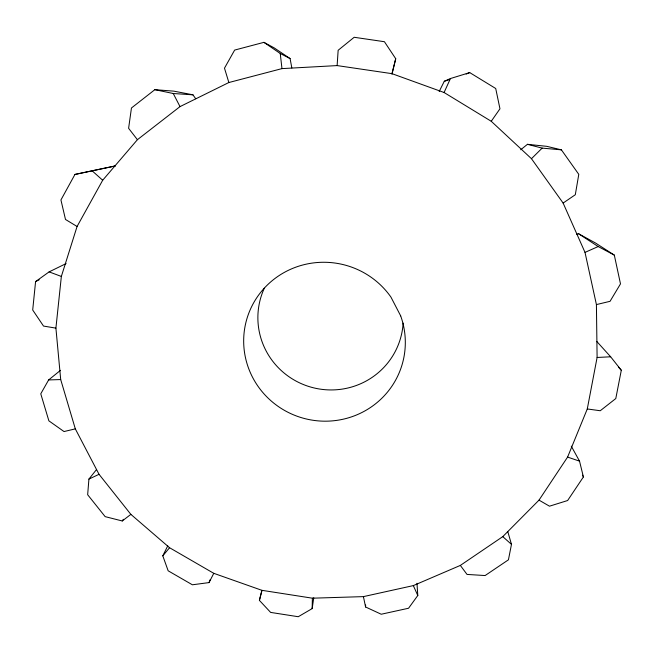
<?xml version="1.0" encoding="UTF-8"?>
<svg xmlns="http://www.w3.org/2000/svg" width="654" height="654" viewBox="0 0 654 654"><rect width="100%" height="100%" fill="white"/><g stroke="black" fill="none" stroke-linecap="round" stroke-linejoin="round"><path stroke-width="0.98" d="M261.919 590.325L259.401 600.372L270.625 612.406L298.249 616.722L312.171 608.604L312.375 598.189L261.919 590.325L213.776 573.321L169.574 547.725L130.865 514.371L99.04 474.314L75.316 428.869L60.699 379.565L55.909 328.128L61.353 276.438L77.074 226.48L102.686 180.242L137.414 139.694L180.013 106.61L228.859 82.527L281.972 68.613L337.129 65.588L391.959 73.657L444.082 92.508L491.252 121.284L531.473 158.701L563.127 203.059L585.011 252.395L596.415 304.584L597.102 357.468L587.284 408.954L567.598 457.081L539.01 500.13L502.771 536.632L460.342 565.416L413.328 585.6L363.42 596.62L312.375 598.189M416.974 583.278L417.792 595.5L408.57 608.236L381.225 614.237L365.57 606.986L365.651 604.958M337.129 65.588L338.151 50.276L354.174 37.278L384.429 41.717L395.727 58.729L391.983 74.229M96.547 469.515L88.919 479.088L87.661 494.726L105.147 516.635L122.265 520.976L130.865 514.371M66.111 263.57L49.115 271.884L35.586 281.588L32.7 310.004L43.516 326.068L55.909 328.128M312.171 608.604L313.757 597.691M596.71 341.38L610.648 356.79L621.3 370.262L615.79 398.556L600.249 410.745L587.284 408.954M507.839 531.776L511.477 544.357L508.428 559.824L485.121 575.545L467.021 574.425L460.342 565.416M391.959 73.657L395.727 58.729M259.401 600.372L261.886 590.619M167.759 545.828L162.797 555.843L168.16 570.803L192.374 584.79L209.043 582.591L210.089 579.771M444.082 92.508L450.451 78.537L469.719 72.594L495.716 88.503L499.958 108.793L491.252 121.284M439.186 91.511L444.295 81.268L450.451 78.537M209.043 582.591L213.776 573.321M74.94 174.446L115.178 165.961L74.94 174.446L60.936 199.944L65.49 219.466L77.074 226.48M60.47 370.352L48.633 379.941L40.769 393.814L48.878 420.841L64.018 431.55L75.316 428.869M122.265 520.976L123.336 519.284M571.269 446.142L579.526 461.144L583.409 476.946L567.623 500.531L549.491 506.188L539.01 500.13M162.797 555.843L169.574 547.725M531.473 158.701L542.15 148.115L561.402 149.848L578.782 174.348L575.307 194.728L563.127 203.059M520.731 149.758L527.443 144.321L546.769 146.333L561.402 149.848M195.718 98.779L192.971 94.822L173.858 91.151L154.859 89.672L131.454 107.984L128.609 128.307L137.414 139.694M35.586 281.588L39.191 279.789M88.919 479.088L99.04 474.314M585.011 252.395L598.181 246.542L614.319 255.117L620.491 283.885L610.043 301.322L596.415 304.584M466.179 74.057L469.719 72.594M444.295 81.268L449.126 79.755M576.591 234.181L578.455 233.674L595.516 243.01L614.319 255.117M291.848 67.975L290.082 58.566L274.026 47.783L263.922 42.346L234.647 50.08L224.486 68.163L228.859 82.527M597.102 357.468L610.648 356.79M48.633 379.941L60.699 379.565M154.859 89.672L173.253 93.514L192.971 94.822M527.443 144.321L542.15 148.115M567.598 457.081L579.526 461.144M49.115 271.884L61.353 276.438M263.922 42.346L280.239 53.489L290.082 58.566M578.455 233.674L598.181 246.542M502.771 536.632L511.477 544.357M92.255 170.923L102.686 180.242M618.578 367.229L621.3 370.262M582.452 475.164L583.409 476.946M173.253 93.514L180.013 106.61M413.328 585.6L417.792 595.5M363.42 596.62L365.57 606.986M280.239 53.489L281.972 68.613M403.142 323.101A72.774 71.638 14.5 0 1 313.127 387.716A72.774 71.638 14.5 0 1 264.322 288.21M400.673 315.882L390.986 297.169A80.924 79.363 14.5 0 0 254.774 300.889A80.924 79.363 14.5 0 0 316.847 420.759A80.924 79.363 14.5 0 0 400.673 315.882"/></g></svg>
